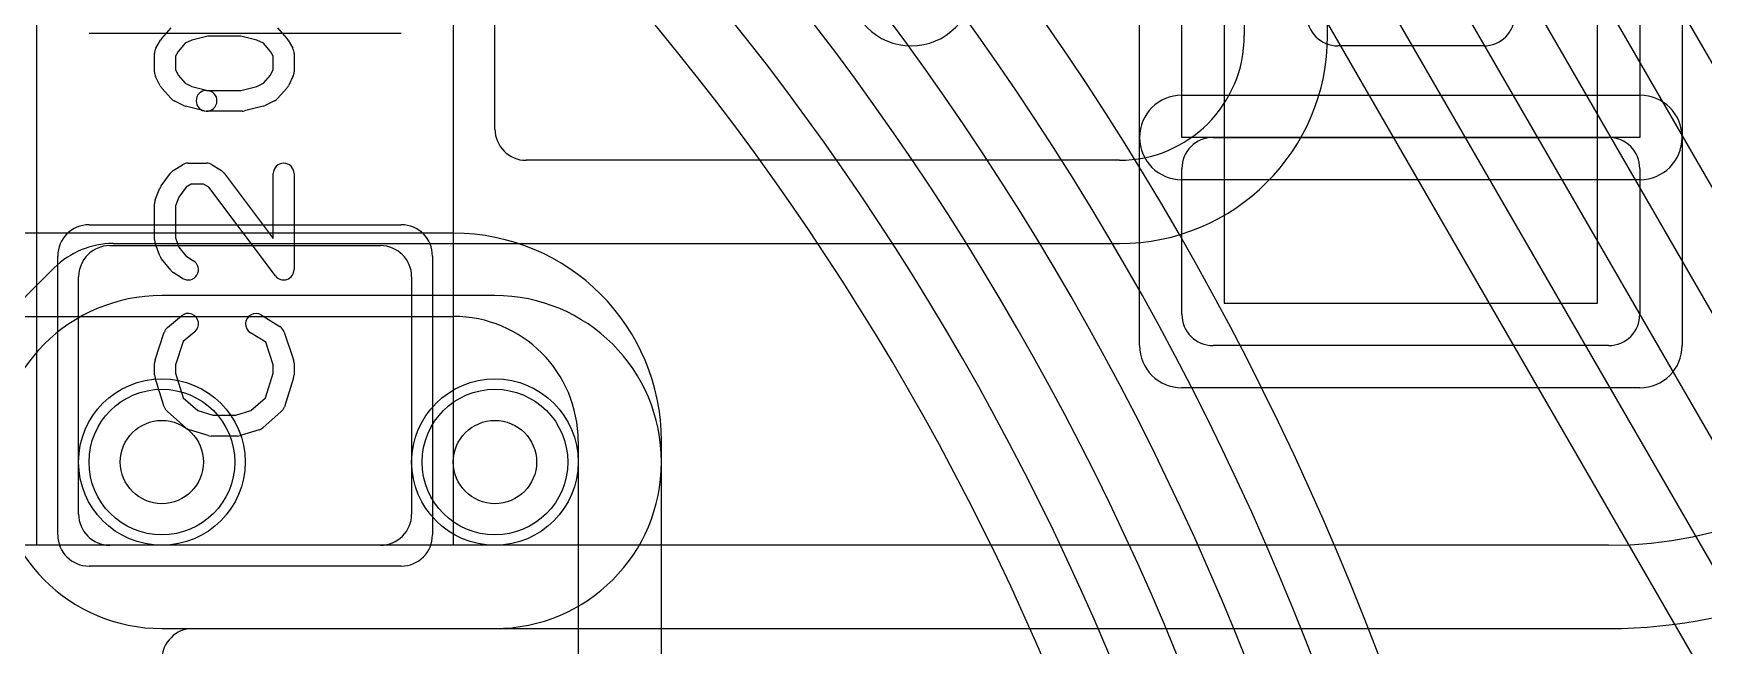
# Model space of a CAD drawing. Extents: x 0 to 20.5, y -0.5 to 20.
# Drawn here: x 13.191 to 17.203, y 8.709 to 10.18 of the extents above; entities that cross this region are included whole.
import ezdxf

# ---------------------------------------------------------------- set-up
doc = ezdxf.new("R2010")
doc.units = 0
for name, color, linetype in [('Hole', 1, 'CONTINUOUS'), ('L1', 3, 'CONTINUOUS'), ('L2', 3, 'CONTINUOUS'), ('L3', 3, 'CONTINUOUS'), ('L4', 3, 'CONTINUOUS'), ('MetalMask-A', 176, 'CONTINUOUS'), ('PartsArea-A', 111, 'CONTINUOUS'), ('PartsSilk-A', 221, 'CONTINUOUS'), ('Resist-A', 2, 'CONTINUOUS'), ('Resist-B', 2, 'CONTINUOUS'), ('Silk-A', 140, 'CONTINUOUS')]:
    doc.layers.add(name, color=color, linetype=linetype)

msp = doc.modelspace()

# ---------------------------------------------------------------- linework, layer by layer
at = {"layer": 'Hole'}
for centre in [(13.5, 9.15), (14.3, 9.15)]:
    msp.add_circle(centre, 0.1, dxfattribs=at)
at = {"layer": 'L1'}
for p, q in [((16.09996, 11.05), (16.09996, 10.175)), ((14.30004, 9.95004), (14.30004, 10.875)), ((16.3, 10.175), (16.3, 10.45003)), ((15.8, 9.87504), (14.37504, 9.87504)), ((13.375, 9.67), (14.025, 9.67)), ((13.38284, 9.675), (15.8, 9.675)), ((13.08358, 9.45858), (13.24142, 9.61642)), ((13.3, 9.025), (13.3, 9.595)), ((14.1, 9.595), (14.1, 9.025)), ((16.975, 8.95), (11.5, 8.95)), ((14.025, 8.95), (13.375, 8.95)), ((13.575, 8.74996), (16.975, 8.74996))]:
    msp.add_line(p, q, dxfattribs=at)
for centre in [(13.5, 9.15), (14.3, 9.15)]:
    msp.add_circle(centre, 0.2, dxfattribs=at)
for centre, radius, start, end in [((15.3, 10.3), 0.15, 180, 0), ((15.8, 10.175), 0.5, -90, 0), ((15.8, 10.175), 0.29996, -90, 0), ((14.37504, 9.95004), 0.075, 180, -90), ((16.975, 9.95), 1, -90, 0), ((16.975, 9.95), 1.20004, -90, 0), ((13.38284, 9.475), 0.2, 90, 135), ((13.375, 9.595), 0.075, 90, 180), ((14.025, 9.595), 0.075, 0, 90), ((13.375, 9.025), 0.075, 180, -90), ((14.025, 9.025), 0.075, -90, 0), ((13.575, 8.67496), 0.075, 90, 180)]:
    msp.add_arc(centre, radius, start, end, dxfattribs=at)
at = {"layer": 'L2'}
for p, q in [((14.3, 9.55004), (13.5, 9.55004)), ((13.5, 8.74996), (14.3, 8.74996))]:
    msp.add_line(p, q, dxfattribs=at)
for centre, start, end in [((13.5, 9.15), 90, -90), ((14.3, 9.15), -90, 90)]:
    msp.add_arc(centre, 0.40004, start, end, dxfattribs=at)
at = {"layer": 'L3'}
for p, q in [((14.2, 9.70004), (10.36063, 9.70004)), ((7, 9.5), (14.2, 9.5)), ((14.5, 9.2), (14.5, 7.6)), ((14.70004, 7.6), (14.70004, 9.2))]:
    msp.add_line(p, q, dxfattribs=at)
for centre in [(13.5, 9.15), (14.3, 9.15)]:
    msp.add_circle(centre, 0.2, dxfattribs=at)
for centre, radius, end in [((15.45, 9.55398), 3.22504, 75.00003), ((15.45, 9.55398), 3.075, 74.99997), ((15.45, 9.55398), 2.925, 74.9999), ((15.45, 9.55398), 2.77496, 75.00007), ((14.2, 9.2), 0.50004, 90), ((14.2, 9.2), 0.3, 90)]:
    msp.add_arc(centre, radius, 0, end, dxfattribs=at)
at = {"layer": 'L4'}
for p, q in [((14.40707, 14.6875), (17.72283, 8.94442)), ((17.59293, 8.86942), (14.27716, 14.6125)), ((17.85277, 9.01944), (14.81123, 14.28753)), ((16.09416, 11.1601), (17.46303, 8.78916)), ((17.33313, 8.71416), (15.96426, 11.0851)), ((15.83482, 11.0092), (17.20319, 8.63913)), ((14.3, 9.55004), (13.5, 9.55004)), ((13.5, 8.74996), (14.3, 8.74996))]:
    msp.add_line(p, q, dxfattribs=at)
for centre in [(13.5, 9.15), (14.3, 9.15)]:
    msp.add_circle(centre, 0.2, dxfattribs=at)
for centre, radius, start, end in [((9.85, 6.2), 7.02504, 0, 90), ((9.85, 6.2), 6.875, 0, 90), ((9.85, 6.2), 6.725, 0, 90), ((9.85, 6.2), 6.575, 0, 90), ((9.85, 6.2), 6.425, 0, 90), ((9.85, 6.2), 6.27496, 0, 90), ((13.5, 9.15), 0.40004, 90, -90), ((14.3, 9.15), 0.40004, -90, 90)]:
    msp.add_arc(centre, radius, start, end, dxfattribs=at)
at = {"layer": 'MetalMask-A'}
for p, q in [((13.375, 9.67), (14.025, 9.67)), ((13.3, 9.025), (13.3, 9.595)), ((14.1, 9.595), (14.1, 9.025)), ((14.025, 8.95), (13.375, 8.95))]:
    msp.add_line(p, q, dxfattribs=at)
for centre, start, end in [((13.375, 9.595), 90, 180), ((14.025, 9.595), 0, 90), ((13.375, 9.025), 180, -90), ((14.025, 9.025), -90, 0)]:
    msp.add_arc(centre, 0.075, start, end, dxfattribs=at)
at = {"layer": 'PartsArea-A'}
for p, q in [((15.95, 9.93), (15.95, 12.57)), ((17.05, 12.57), (17.05, 9.93)), ((13.2, 8.95), (13.2, 10.95)), ((14.2, 10.95), (14.2, 8.95)), ((17.05, 9.93), (15.95, 9.93)), ((14.2, 8.95), (13.2, 8.95))]:
    msp.add_line(p, q, dxfattribs=at)
at = {"layer": 'PartsSilk-A'}
for p, q in [((15.8484, 9.43), (15.8484, 12.57)), ((16.9484, 9.5316), (16.9484, 12.57)), ((17.1516, 12.57), (17.1516, 9.43)), ((16.0516, 12.4684), (16.0516, 9.5316)), ((13.49983, 10.168), (13.52205, 10.193)), ((13.77795, 10.193), (13.80017, 10.168)), ((13.4857, 10.14434), (13.49681, 10.16379)), ((13.55623, 10.15618), (13.53894, 10.13673)), ((13.57169, 10.16391), (13.55623, 10.15618)), ((13.61049, 10.17361), (13.57169, 10.16391)), ((13.68951, 10.17361), (13.61049, 10.17361)), ((13.72831, 10.16391), (13.68951, 10.17361)), ((13.74377, 10.15618), (13.72831, 10.16391)), ((13.76106, 10.13673), (13.74377, 10.15618)), ((13.80319, 10.16379), (13.8143, 10.14434)), ((13.48241, 10.0875), (13.48241, 10.13194)), ((13.53894, 10.13673), (13.53241, 10.1253)), ((13.53241, 10.1253), (13.53241, 10.0934)), ((13.76759, 10.1253), (13.76106, 10.13673)), ((13.76759, 10.0934), (13.76759, 10.1253)), ((13.81759, 10.13194), (13.81759, 10.0875)), ((13.49616, 10.0541), (13.48505, 10.07632)), ((13.53241, 10.0934), (13.5394, 10.07942)), ((13.5394, 10.07942), (13.55623, 10.06049)), ((13.74377, 10.06049), (13.7606, 10.07942)), ((13.7606, 10.07942), (13.76759, 10.0934)), ((13.81495, 10.07632), (13.80384, 10.0541)), ((13.52205, 10.02367), (13.49983, 10.04867)), ((13.55623, 10.06049), (13.57169, 10.05276)), ((13.57169, 10.05276), (13.61347, 10.04231)), ((13.60741, 10.04306), (13.68951, 10.04306)), ((13.68951, 10.04306), (13.72831, 10.05276)), ((13.72831, 10.05276), (13.74377, 10.06049)), ((13.80017, 10.04867), (13.77795, 10.02367)), ((15.95, 10.0316), (17.05, 10.0316)), ((13.55178, 10.00681), (13.52956, 10.01792)), ((13.60135, 9.99381), (13.5569, 10.00492)), ((13.69259, 9.99306), (13.60741, 9.99306)), ((13.7431, 10.00492), (13.69865, 9.99381)), ((13.77044, 10.01792), (13.74822, 10.00681)), ((16.025, 9.93), (16.975, 9.93)), ((13.4983, 9.81331), (13.52052, 9.84387)), ((13.52749, 9.85037), (13.54971, 9.86426)), ((13.56296, 9.86806), (13.60741, 9.86806)), ((13.62066, 9.86426), (13.64288, 9.85037)), ((13.64961, 9.8442), (13.76759, 9.68733)), ((13.76759, 9.68733), (13.76759, 9.84306)), ((13.81759, 9.84306), (13.81759, 9.6125)), ((15.95, 9.505), (15.95, 9.855)), ((17.05, 9.855), (17.05, 9.505)), ((13.4842, 9.78011), (13.49531, 9.80789)), ((13.55811, 9.81054), (13.54057, 9.78643)), ((13.57013, 9.81806), (13.55811, 9.81054)), ((13.60024, 9.81806), (13.57013, 9.81806)), ((13.61244, 9.81043), (13.60024, 9.81806)), ((13.77261, 9.59747), (13.61244, 9.81043)), ((17.05, 9.8284), (15.95, 9.8284)), ((13.48241, 9.68472), (13.48241, 9.77083)), ((13.54057, 9.78643), (13.53241, 9.76602)), ((13.53241, 9.76602), (13.53241, 9.68912)), ((13.49503, 9.64563), (13.48392, 9.67618)), ((13.53241, 9.68912), (13.54061, 9.66658)), ((13.52122, 9.61077), (13.499, 9.63855)), ((13.54061, 9.66658), (13.5576, 9.64533)), ((13.5576, 9.64533), (13.57621, 9.6337)), ((13.54971, 9.5913), (13.52749, 9.60519)), ((16.0516, 9.5316), (16.9484, 9.5316)), ((13.51363, 9.47338), (13.54696, 9.50115)), ((13.73918, 9.50314), (13.78362, 9.47537)), ((13.48369, 9.3954), (13.50591, 9.46207)), ((13.5511, 9.43952), (13.53241, 9.38344)), ((13.57896, 9.46273), (13.5511, 9.43952)), ((13.7495, 9.43773), (13.71268, 9.46074)), ((13.76759, 9.38344), (13.7495, 9.43773)), ((13.79409, 9.46207), (13.81631, 9.3954)), ((16.975, 9.43), (16.025, 9.43)), ((13.48241, 9.35972), (13.48241, 9.3875)), ((13.50582, 9.28266), (13.4836, 9.3521)), ((13.53241, 9.38344), (13.53241, 9.36362)), ((13.53241, 9.36362), (13.55132, 9.30452)), ((13.74868, 9.30452), (13.76759, 9.36362)), ((13.76759, 9.36362), (13.76759, 9.38344)), ((13.8164, 9.3521), (13.79418, 9.28266)), ((13.81759, 9.3875), (13.81759, 9.35972)), ((17.05, 9.3284), (15.95, 9.3284)), ((13.55761, 9.23258), (13.51317, 9.27147)), ((13.55132, 9.30452), (13.58656, 9.27368)), ((13.58656, 9.27368), (13.62234, 9.2625)), ((13.67766, 9.2625), (13.71344, 9.27368)), ((13.71344, 9.27368), (13.74868, 9.30452)), ((13.78683, 9.27147), (13.74239, 9.23258)), ((13.61106, 9.21364), (13.56661, 9.22753)), ((13.62234, 9.2625), (13.67766, 9.2625)), ((13.73339, 9.22753), (13.68894, 9.21364)), ((13.68148, 9.2125), (13.61852, 9.2125))]:
    msp.add_line(p, q, dxfattribs=at)
for centre, radius, start, end in [((13.51852, 10.15139), 0.025, 138.37217, 150.26649), ((13.78148, 10.15139), 0.025, 29.73351, 41.62783), ((13.50741, 10.13194), 0.025, 150.26649, 180), ((13.79259, 10.13194), 0.025, 0, 29.73351), ((13.50741, 10.0875), 0.025, 180, -153.43495), ((13.79259, 10.0875), 0.025, -26.56505, 0), ((13.51852, 10.06528), 0.025, -153.43495, -138.37217), ((13.60741, 10.01806), 0.025, 90, -90), ((13.60741, 10.01806), 0.025, -104.03068, 75.96679), ((13.78148, 10.06528), 0.025, -41.62783, -26.56505), ((15.95, 9.93), 0.1016, 90, -90), ((17.05, 9.93), 0.1016, -90, 90), ((13.54074, 10.04028), 0.025, -138.37217, -116.56505), ((13.56296, 10.02917), 0.025, -116.56505, -104.03068), ((13.69259, 10.01806), 0.025, -90, -75.96932), ((13.73704, 10.02917), 0.025, -75.96932, -63.43495), ((13.75926, 10.04028), 0.025, -63.43495, -41.62783), ((16.025, 9.855), 0.075, 90, 180), ((16.975, 9.855), 0.075, 0, 90), ((13.54074, 9.82917), 0.025, 122.00538, 143.97932), ((13.56296, 9.84306), 0.025, 90, 122.01002), ((13.60741, 9.84306), 0.025, 57.99462, 90), ((13.62963, 9.82917), 0.025, 36.9524, 57.98998), ((13.79259, 9.84306), 0.025, 0, 180), ((13.51852, 9.79861), 0.025, 143.98274, 158.20215), ((13.50741, 9.77083), 0.025, 158.2071, 180), ((13.50741, 9.68472), 0.025, 180, -160.01539), ((13.51852, 9.65417), 0.025, -160.02081, -141.34522), ((13.56296, 9.6125), 0.025, -122.00538, 57.98998), ((13.54074, 9.62639), 0.025, -141.33303, -122.01002), ((13.79259, 9.6125), 0.025, -143.0476, 0), ((13.52963, 9.45417), 0.025, 129.7909, 161.57954), ((13.56296, 9.48194), 0.025, -50.2091, 129.8005), ((13.72593, 9.48194), 0.025, 57.99462, -122.00075), ((13.77037, 9.45417), 0.025, 18.42046, 57.99462), ((16.025, 9.505), 0.075, 180, -90), ((16.975, 9.505), 0.075, -90, 0), ((15.95, 9.43), 0.1016, 180, -90), ((17.05, 9.43), 0.1016, -90, 0), ((13.50741, 9.3875), 0.025, 161.57954, 180), ((13.79259, 9.3875), 0.025, 0, 18.42046), ((13.50741, 9.35972), 0.025, 180, -162.25358), ((13.79259, 9.35972), 0.025, -17.74642, 0), ((13.52963, 9.29028), 0.025, -162.25358, -131.18808), ((13.77037, 9.29028), 0.025, -48.81192, -17.74642), ((13.57407, 9.25139), 0.025, -131.18808, -107.36223), ((13.72593, 9.25139), 0.025, -72.63777, -48.81192), ((13.61852, 9.2375), 0.025, -107.36223, -90), ((13.68148, 9.2375), 0.025, -90, -72.63777)]:
    msp.add_arc(centre, radius, start, end, dxfattribs=at)
at = {"layer": 'Resist-A'}
for p, q in [((14.075, 10.18), (13.325, 10.18)), ((16.675, 10.15), (16.325, 10.15)), ((13.325, 9.72), (14.075, 9.72)), ((13.25, 8.975), (13.25, 9.645)), ((14.15, 9.645), (14.15, 8.975)), ((14.075, 8.9), (13.325, 8.9))]:
    msp.add_line(p, q, dxfattribs=at)
for centre in [(13.5, 9.15), (14.3, 9.15)]:
    msp.add_circle(centre, 0.175, dxfattribs=at)
for centre, start, end in [((16.325, 10.225), 180, -90), ((16.675, 10.225), -90, 0), ((13.325, 9.645), 90, 180), ((14.075, 9.645), 0, 90), ((13.325, 8.975), 180, -90), ((14.075, 8.975), -90, 0)]:
    msp.add_arc(centre, 0.075, start, end, dxfattribs=at)
at = {"layer": 'Resist-B'}
for centre in [(13.5, 9.15), (14.3, 9.15)]:
    msp.add_circle(centre, 0.175, dxfattribs=at)
at = {"layer": 'Silk-A'}
for p, q in [((15.8484, 9.43), (15.8484, 12.57)), ((16.9484, 9.5316), (16.9484, 12.57)), ((17.1516, 12.57), (17.1516, 9.43)), ((16.0516, 12.4684), (16.0516, 9.5316)), ((15.95, 10.0316), (17.05, 10.0316)), ((16.025, 9.93), (16.975, 9.93)), ((15.95, 9.505), (15.95, 9.855)), ((17.05, 9.855), (17.05, 9.505)), ((17.05, 9.8284), (15.95, 9.8284)), ((16.0516, 9.5316), (16.9484, 9.5316)), ((16.975, 9.43), (16.025, 9.43)), ((17.05, 9.3284), (15.95, 9.3284))]:
    msp.add_line(p, q, dxfattribs=at)
for centre, radius, start, end in [((15.95, 9.93), 0.1016, 90, -90), ((17.05, 9.93), 0.1016, -90, 90), ((16.025, 9.855), 0.075, 90, 180), ((16.975, 9.855), 0.075, 0, 90), ((16.025, 9.505), 0.075, 180, -90), ((16.975, 9.505), 0.075, -90, 0), ((15.95, 9.43), 0.1016, 180, -90), ((17.05, 9.43), 0.1016, -90, 0)]:
    msp.add_arc(centre, radius, start, end, dxfattribs=at)

doc.saveas('drawing.dxf')
